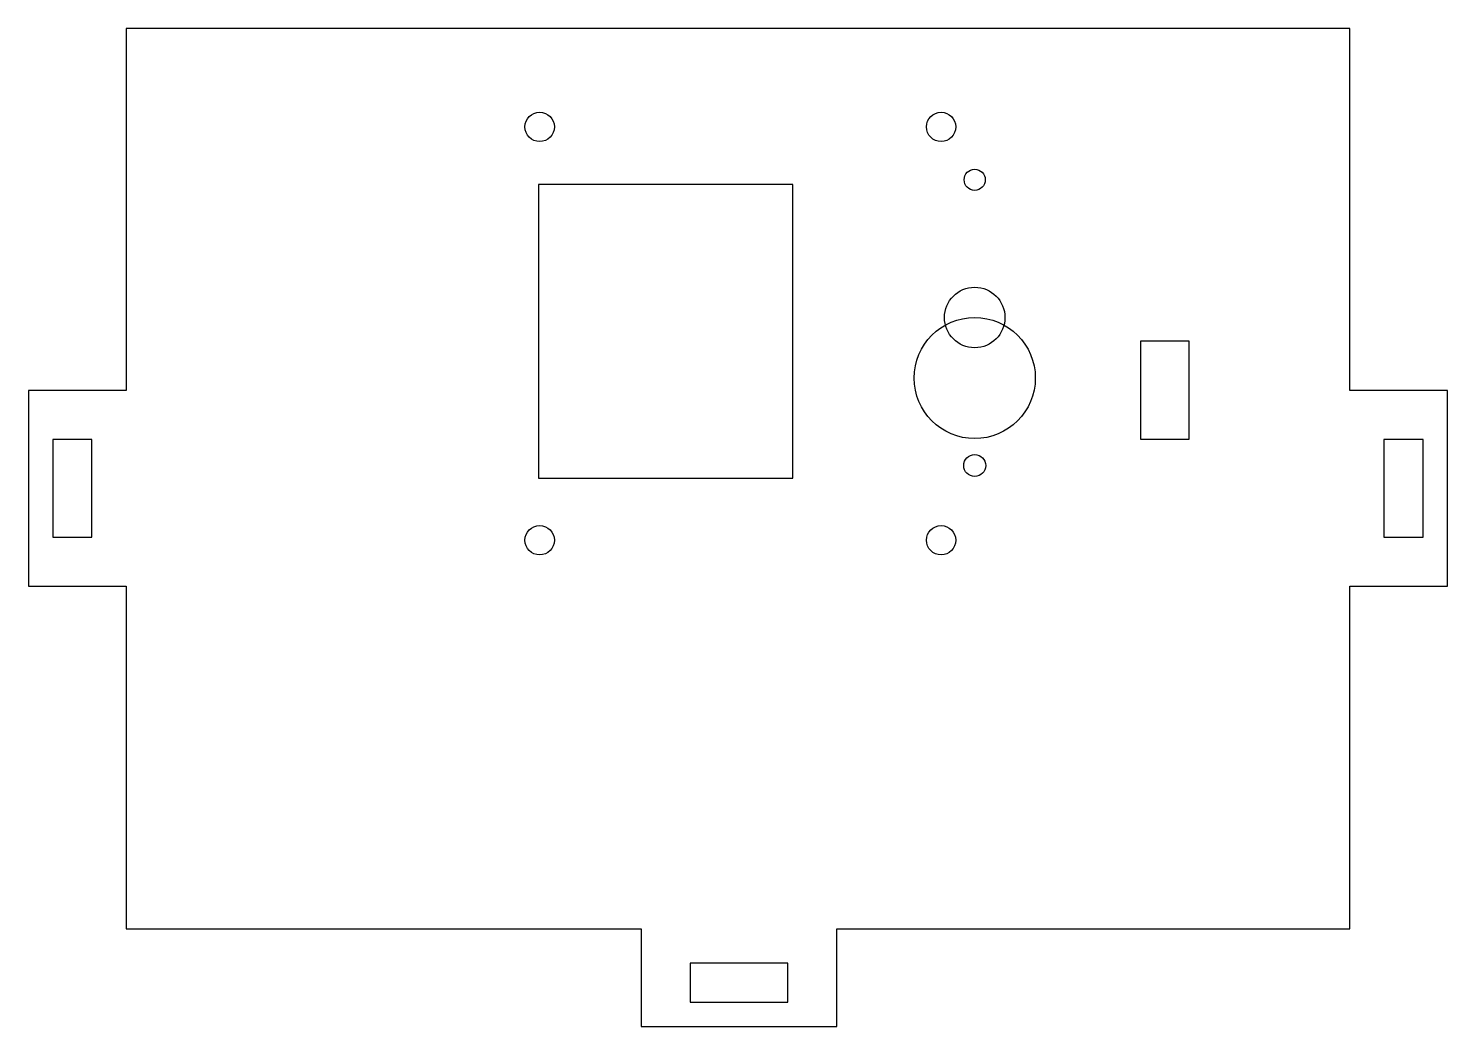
# Model space of a CAD drawing. Header units: millimetres. Extents: x 77 to 222, y -114 to -12.
import ezdxf

# ---------------------------------------------------------------- set-up
doc = ezdxf.new("R2010")
doc.units = ezdxf.units.MM
doc.layers.get('0').update_dxf_attribs({"linetype": 'CONTINUOUS'})

msp = doc.modelspace()

# ---------------------------------------------------------------- linework, layer by layer
for points in [[(212.39, -12.04), (87.39, -12.04), (87.39, -49.04), (77.39, -49.04), (77.39, -69.04), (87.39, -69.04), (87.39, -104.04), (140, -104.04), (140, -114.04), (160, -114.04), (160, -104.04), (212.39, -104.04), (212.39, -69.04), (222.39, -69.04), (222.39, -49.04), (212.39, -49.04)], [(129.5, -58), (155.5, -58), (155.5, -28), (129.5, -28)], [(191, -54), (196, -54), (196, -44), (191, -44)], [(79.89, -64.04), (83.89, -64.04), (83.89, -54.04), (79.89, -54.04)], [(215.89, -64.04), (219.89, -64.04), (219.89, -54.04), (215.89, -54.04)], [(145, -111.54), (155, -111.54), (155, -107.54), (145, -107.54)]]:
    msp.add_lwpolyline(points, close=True)
for centre, radius in [((129.63, -22.11), 1.5), ((170.64, -22.11), 1.5), ((174.08, -27.51), 1.08), ((174.08, -41.58), 3.09), ((174.08, -47.77), 6.19), ((174.08, -56.71), 1.12), ((129.63, -64.34), 1.5), ((170.64, -64.34), 1.5)]:
    msp.add_circle(centre, radius)

doc.saveas('drawing.dxf')
